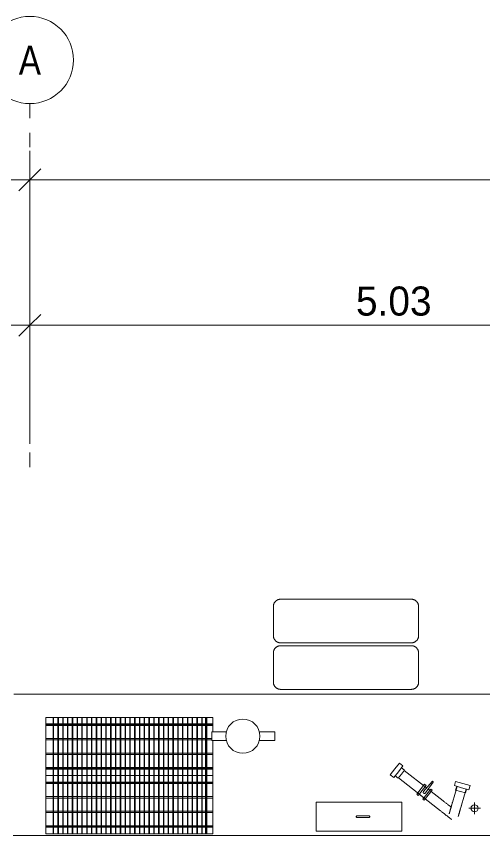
# Model space of a CAD drawing. Header units: metres. Extents: x -3 to 175, y -5 to 18.
# Drawn here: x 64.32 to 67.55, y 12.33 to 17.96 of the extents above; entities that cross this region are included whole.
import ezdxf

# ---------------------------------------------------------------- set-up
doc = ezdxf.new("R2010")
doc.units = ezdxf.units.M
doc.linetypes.add('Grid Line', pattern=[0.022225, 0.0127, -0.003175, 0.003175, -0.003175])
for name, color, linetype, lineweight in [('A-ANNO-DIMS', 7, 'Continuous', 9), ('A-ANNO-DIMS-100', 7, 'Continuous', 9), ('A-FLOR', 7, 'Continuous', 9), ('A-GENM', 7, 'Continuous', 9), ('A-WALL', 7, 'Continuous', 9), ('P-PIPE', 7, 'Continuous', 9), ('P-PIPE-CNTR', 7, 'Continuous', 9), ('S-GRID', 7, 'Continuous', 9), ('S-GRID-IDEN', 7, 'Continuous', 9)]:
    doc.layers.add(name, color=color, linetype=linetype, lineweight=lineweight)
doc.styles.add('Century Gothic_1', font='GOTHIC.TTF', dxfattribs={"height": 0.2})
doc.styles.add('Saira Condensed', font='SairaCondensed-Regular.ttf', dxfattribs={"height": 0.2})
doc.dimstyles.new('FCA_N_Cotas_E100', dxfattribs={"dimscale": 0.3048, "dimtxt": 0.208834, "dimasz": 0.492126, "dimexe": 0.656168, "dimexo": 0.656168, "dimgap": 0.032808, "dimtad": 1, "dimrnd": 0.01, "dimzin": 0, "dimdsep": 46, "dimtxsty": 'Century Gothic_1', "dimblk1": 'OBLIQUE', "dimblk2": 'OBLIQUE', "dimsah": 1, "dimcen": 0.09, "dimdle": 0.656168, "dimazin": 2, "dimtfac": 1, "dimtdec": 4, "dimtix": 1, "dimtmove": 0, "dimatfit": 3, "dimfxl": 1, "dimtvp": 1, "dimtolj": 1, "dimtzin": 0, "dimarcsym": 2})

# ---------------------------------------------------------------- blocks, each defined once
blk = doc.blocks.new('M_RVR_Neumatico - M_RVR_Neumatico-2622534-N-Cubierta 01')
at = {"layer": 'A-GENM'}
for p, q in [((-0.5, 0.1), (-0.5, -0.1)), ((0.5, -0.1), (0.5, 0.1))]:
    blk.add_line(p, q, dxfattribs=at)
at = {"layer": 'A-GENM', "flags": 128}
for points in [[(-0.5, 0.1), (-0.5, 0.102), (-0.4998, 0.104), (-0.4996, 0.106), (-0.4994, 0.108), (-0.499, 0.1099), (-0.4986, 0.1119), (-0.4981, 0.1138), (-0.4975, 0.1157), (-0.4968, 0.1176), (-0.4961, 0.1195), (-0.4952, 0.1213), (-0.4943, 0.1231), (-0.4934, 0.1248), (-0.4924, 0.1266), (-0.4913, 0.1282), (-0.4901, 0.1299), (-0.4889, 0.1314), (-0.4876, 0.133), (-0.4862, 0.1344), (-0.4848, 0.1359), (-0.4834, 0.1372), (-0.4819, 0.1385), (-0.4803, 0.1398), (-0.4787, 0.141), (-0.477, 0.1421), (-0.4753, 0.1431), (-0.4736, 0.1441), (-0.4718, 0.145), (-0.47, 0.1458), (-0.4681, 0.1466), (-0.4662, 0.1473), (-0.4643, 0.1479), (-0.4624, 0.1484), (-0.4605, 0.1489), (-0.4585, 0.1493), (-0.4565, 0.1496), (-0.4545, 0.1498), (-0.4525, 0.1499), (-0.4505, 0.15), (-0.45, 0.15)], [(-0.45, 0.15), (-0.4496, 0.15), (-0.4486, 0.15), (-0.4468, 0.15), (-0.4443, 0.15), (-0.441, 0.15)], [(0.45, 0.15), (0.4496, 0.15), (0.4486, 0.15), (0.4468, 0.15), (0.4443, 0.15), (0.441, 0.15), (0.4371, 0.15), (0.4325, 0.15), (0.4272, 0.15), (0.4212, 0.15), (0.4145, 0.15), (0.4071, 0.15), (0.3991, 0.15), (0.3905, 0.15), (0.3813, 0.15), (0.3714, 0.15), (0.3609, 0.15), (0.3499, 0.15), (0.3383, 0.15), (0.3262, 0.15), (0.3135, 0.15), (0.3004, 0.15), (0.2867, 0.15), (0.2726, 0.15), (0.2581, 0.15), (0.2431, 0.15), (0.2278, 0.15), (0.2121, 0.15), (0.1961, 0.15), (0.1797, 0.15), (0.1631, 0.15), (0.1462, 0.15), (0.129, 0.15), (0.1117, 0.15), (0.0942, 0.15), (0.0765, 0.15), (0.0587, 0.15), (0.0408, 0.15), (0.0228, 0.15), (0.0049, 0.15), (-0.0131, 0.15), (-0.0311, 0.15), (-0.049, 0.15), (-0.0669, 0.15), (-0.0846, 0.15), (-0.1022, 0.15), (-0.1197, 0.15), (-0.1369, 0.15), (-0.154, 0.15), (-0.1708, 0.15), (-0.1873, 0.15), (-0.2035, 0.15), (-0.2194, 0.15), (-0.2349, 0.15), (-0.2501, 0.15), (-0.2648, 0.15), (-0.2792, 0.15), (-0.2931, 0.15), (-0.3065, 0.15), (-0.3194, 0.15), (-0.3318, 0.15), (-0.3437, 0.15), (-0.3551, 0.15), (-0.3658, 0.15), (-0.376, 0.15), (-0.3856, 0.15), (-0.3946, 0.15), (-0.4029, 0.15), (-0.4106, 0.15), (-0.4176, 0.15), (-0.424, 0.15), (-0.4297, 0.15), (-0.4347, 0.15), (-0.439, 0.15), (-0.4426, 0.15), (-0.4455, 0.15), (-0.4477, 0.15), (-0.4491, 0.15), (-0.4499, 0.15), (-0.45, 0.15)], [(0.4406, 0.15), (0.4426, 0.15), (0.4455, 0.15), (0.4477, 0.15), (0.4491, 0.15), (0.4499, 0.15), (0.45, 0.15)], [(0.45, 0.15), (0.452, 0.15), (0.454, 0.1498), (0.456, 0.1496), (0.458, 0.1494), (0.4599, 0.149), (0.4619, 0.1486), (0.4638, 0.1481), (0.4657, 0.1475), (0.4676, 0.1468), (0.4695, 0.1461), (0.4713, 0.1452), (0.4731, 0.1443), (0.4748, 0.1434), (0.4766, 0.1424), (0.4782, 0.1413), (0.4799, 0.1401), (0.4814, 0.1389), (0.483, 0.1376), (0.4844, 0.1362), (0.4859, 0.1348), (0.4872, 0.1334), (0.4885, 0.1319), (0.4898, 0.1303), (0.491, 0.1287), (0.4921, 0.127), (0.4931, 0.1253), (0.4941, 0.1236), (0.495, 0.1218), (0.4958, 0.12), (0.4966, 0.1181), (0.4973, 0.1162), (0.4979, 0.1143), (0.4984, 0.1124), (0.4989, 0.1105), (0.4993, 0.1085), (0.4996, 0.1065), (0.4998, 0.1045), (0.4999, 0.1025), (0.5, 0.1005), (0.5, 0.1)], [(-0.45, -0.15), (-0.452, -0.15), (-0.454, -0.1498), (-0.456, -0.1496), (-0.458, -0.1494), (-0.4599, -0.149), (-0.4619, -0.1486), (-0.4638, -0.1481), (-0.4657, -0.1475), (-0.4676, -0.1468), (-0.4695, -0.1461), (-0.4713, -0.1452), (-0.4731, -0.1443), (-0.4748, -0.1434), (-0.4766, -0.1424), (-0.4782, -0.1413), (-0.4799, -0.1401), (-0.4814, -0.1389), (-0.483, -0.1376), (-0.4844, -0.1362), (-0.4859, -0.1348), (-0.4872, -0.1334), (-0.4885, -0.1319), (-0.4898, -0.1303), (-0.491, -0.1287), (-0.4921, -0.127), (-0.4931, -0.1253), (-0.4941, -0.1236), (-0.495, -0.1218), (-0.4958, -0.12), (-0.4966, -0.1181), (-0.4973, -0.1162), (-0.4979, -0.1143), (-0.4984, -0.1124), (-0.4989, -0.1105), (-0.4993, -0.1085), (-0.4996, -0.1065), (-0.4998, -0.1045), (-0.4999, -0.1025), (-0.5, -0.1005), (-0.5, -0.1)], [(0.5, -0.1), (0.5, -0.102), (0.4998, -0.104), (0.4996, -0.106), (0.4994, -0.108), (0.499, -0.1099), (0.4986, -0.1119), (0.4981, -0.1138), (0.4975, -0.1157), (0.4968, -0.1176), (0.4961, -0.1195), (0.4952, -0.1213), (0.4943, -0.1231), (0.4934, -0.1248), (0.4924, -0.1266), (0.4913, -0.1282), (0.4901, -0.1299), (0.4889, -0.1314), (0.4876, -0.133), (0.4862, -0.1344), (0.4848, -0.1359), (0.4834, -0.1372), (0.4819, -0.1385), (0.4803, -0.1398), (0.4787, -0.141), (0.477, -0.1421), (0.4753, -0.1431), (0.4736, -0.1441), (0.4718, -0.145), (0.47, -0.1458), (0.4681, -0.1466), (0.4662, -0.1473), (0.4643, -0.1479), (0.4624, -0.1484), (0.4605, -0.1489), (0.4585, -0.1493), (0.4565, -0.1496), (0.4545, -0.1498), (0.4525, -0.1499), (0.4505, -0.15), (0.45, -0.15)], [(-0.441, -0.15), (-0.4426, -0.15), (-0.4455, -0.15), (-0.4477, -0.15), (-0.4491, -0.15), (-0.4499, -0.15), (-0.45, -0.15)], [(-0.45, -0.15), (-0.4496, -0.15), (-0.4486, -0.15), (-0.4468, -0.15), (-0.4443, -0.15), (-0.441, -0.15), (-0.4371, -0.15), (-0.4325, -0.15), (-0.4272, -0.15), (-0.4212, -0.15), (-0.4145, -0.15), (-0.4071, -0.15), (-0.3991, -0.15), (-0.3905, -0.15), (-0.3813, -0.15), (-0.3714, -0.15), (-0.3609, -0.15), (-0.3499, -0.15), (-0.3383, -0.15), (-0.3262, -0.15), (-0.3135, -0.15), (-0.3004, -0.15), (-0.2867, -0.15), (-0.2726, -0.15), (-0.2581, -0.15), (-0.2431, -0.15), (-0.2278, -0.15), (-0.2121, -0.15), (-0.1961, -0.15), (-0.1797, -0.15), (-0.1631, -0.15), (-0.1462, -0.15), (-0.129, -0.15), (-0.1117, -0.15), (-0.0942, -0.15), (-0.0765, -0.15), (-0.0587, -0.15), (-0.0408, -0.15), (-0.0228, -0.15), (-0.0049, -0.15), (0.0131, -0.15), (0.0311, -0.15), (0.049, -0.15), (0.0669, -0.15), (0.0846, -0.15), (0.1022, -0.15), (0.1197, -0.15), (0.1369, -0.15), (0.154, -0.15), (0.1708, -0.15), (0.1873, -0.15), (0.2035, -0.15), (0.2194, -0.15), (0.2349, -0.15), (0.2501, -0.15), (0.2648, -0.15), (0.2792, -0.15), (0.2931, -0.15), (0.3065, -0.15), (0.3194, -0.15), (0.3318, -0.15), (0.3437, -0.15), (0.3551, -0.15), (0.3658, -0.15), (0.376, -0.15), (0.3856, -0.15), (0.3946, -0.15), (0.4029, -0.15), (0.4106, -0.15), (0.4176, -0.15), (0.424, -0.15), (0.4297, -0.15), (0.4347, -0.15), (0.439, -0.15), (0.4426, -0.15), (0.4455, -0.15), (0.4477, -0.15), (0.4491, -0.15), (0.4499, -0.15), (0.45, -0.15)], [(0.45, -0.15), (0.4496, -0.15), (0.4486, -0.15), (0.4468, -0.15), (0.4443, -0.15), (0.441, -0.15)]]:
    blk.add_lwpolyline(points, dxfattribs=at)
blk = doc.blocks.new('M_Miscelaneo 1 - M_Miscelaneo 1-V141-N-Cubierta 01')
at = {"layer": 'A-GENM'}
for p, q in [((0.4213, 0.1), (-0.168, 0.1)), ((-0.168, 0.1), (-0.168, -0.1)), ((0.4213, -0.1), (0.4213, 0.1)), ((-0.168, -0.1), (0.4213, -0.1))]:
    blk.add_line(p, q, dxfattribs=at)
at = {"layer": 'A-GENM', "flags": 128}
for points in [[(0.1414, 0.005), (0.1414, 0.005), (0.1413, 0.005), (0.1411, 0.005), (0.1409, 0.005), (0.1406, 0.005), (0.1402, 0.005), (0.1398, 0.005), (0.1393, 0.005), (0.1387, 0.005), (0.1381, 0.005), (0.1374, 0.005), (0.1366, 0.005), (0.1358, 0.005), (0.135, 0.005), (0.134, 0.005), (0.1331, 0.005), (0.132, 0.005), (0.1309, 0.005), (0.1298, 0.005), (0.1286, 0.005), (0.1274, 0.005), (0.1261, 0.005), (0.1248, 0.005), (0.1234, 0.005), (0.122, 0.005), (0.1206, 0.005), (0.1191, 0.005), (0.1176, 0.005), (0.1161, 0.005), (0.1145, 0.005), (0.113, 0.005), (0.1114, 0.005), (0.1097, 0.005), (0.1081, 0.005), (0.1064, 0.005), (0.1048, 0.005), (0.1031, 0.005), (0.1014, 0.005), (0.0997, 0.005), (0.098, 0.005), (0.0964, 0.005), (0.0947, 0.005), (0.093, 0.005), (0.0913, 0.005), (0.0897, 0.005), (0.0881, 0.005), (0.0865, 0.005), (0.0849, 0.005), (0.0833, 0.005), (0.0817, 0.005), (0.0802, 0.005), (0.0787, 0.005), (0.0773, 0.005), (0.0759, 0.005), (0.0745, 0.005), (0.0731, 0.005), (0.0718, 0.005), (0.0706, 0.005), (0.0694, 0.005), (0.0682, 0.005), (0.0671, 0.005), (0.066, 0.005), (0.065, 0.005), (0.0641, 0.005), (0.0632, 0.005), (0.0623, 0.005), (0.0615, 0.005), (0.0608, 0.005), (0.0602, 0.005), (0.0596, 0.005), (0.059, 0.005), (0.0586, 0.005), (0.0582, 0.005), (0.0578, 0.005), (0.0576, 0.005), (0.0574, 0.005), (0.0572, 0.005), (0.0572, 0.005), (0.0571, 0.005)], [(0.0571, -0.005), (0.0572, -0.005), (0.0573, -0.005), (0.0574, -0.005), (0.0577, -0.005), (0.058, -0.005), (0.0583, -0.005), (0.0588, -0.005), (0.0593, -0.005), (0.0598, -0.005), (0.0605, -0.005), (0.0612, -0.005), (0.0619, -0.005), (0.0627, -0.005), (0.0636, -0.005), (0.0645, -0.005), (0.0655, -0.005), (0.0665, -0.005), (0.0676, -0.005), (0.0687, -0.005), (0.0699, -0.005), (0.0712, -0.005), (0.0724, -0.005), (0.0737, -0.005), (0.0751, -0.005), (0.0765, -0.005), (0.0779, -0.005), (0.0794, -0.005), (0.0809, -0.005), (0.0824, -0.005), (0.084, -0.005), (0.0856, -0.005), (0.0872, -0.005), (0.0888, -0.005), (0.0905, -0.005), (0.0921, -0.005), (0.0938, -0.005), (0.0955, -0.005), (0.0971, -0.005), (0.0988, -0.005), (0.1005, -0.005), (0.1022, -0.005), (0.1039, -0.005), (0.1055, -0.005), (0.1072, -0.005), (0.1088, -0.005), (0.1105, -0.005), (0.1121, -0.005), (0.1137, -0.005), (0.1153, -0.005), (0.1168, -0.005), (0.1183, -0.005), (0.1198, -0.005), (0.1213, -0.005), (0.1227, -0.005), (0.1241, -0.005), (0.1254, -0.005), (0.1267, -0.005), (0.128, -0.005), (0.1292, -0.005), (0.1303, -0.005), (0.1315, -0.005), (0.1325, -0.005), (0.1335, -0.005), (0.1345, -0.005), (0.1354, -0.005), (0.1362, -0.005), (0.137, -0.005), (0.1377, -0.005), (0.1384, -0.005), (0.139, -0.005), (0.1395, -0.005), (0.14, -0.005), (0.1404, -0.005), (0.1407, -0.005), (0.141, -0.005), (0.1412, -0.005), (0.1413, -0.005), (0.1414, -0.005), (0.1414, -0.005)]]:
    blk.add_lwpolyline(points, dxfattribs=at)
at = {"layer": 'A-GENM'}
for centre, start, end in [((0.0571, 0), 75, 180), ((0.0571, 0), 180, 285), ((0.1414, 0), 0, 120), ((0.1414, 0), 240, 0)]:
    blk.add_arc(centre, 0.005, start, end, dxfattribs=at)
blk = doc.blocks.new('M_Conexión toma de agua potable - M_Conexión toma de agua potable-V143-N-Cubierta 01')
at = {"layer": 'P-PIPE'}
for p, q in [((-0.4772, 0.1928), (-0.4578, 0.2408)), ((-0.4296, 0.2294), (-0.4578, 0.2408)), ((-0.449, 0.1814), (-0.4296, 0.2294)), ((-0.0518, 0.2269), (-0.0518, 0.1964)), ((-0.0518, 0.2269), (0, 0.2269)), ((0, 0.2269), (0.0518, 0.2269)), ((0.0518, 0.1964), (0.0518, 0.2269)), ((-0.4966, 0.1448), (-0.4772, 0.1928)), ((-0.4684, 0.1334), (-0.449, 0.1814)), ((-0.437, 0.1387), (-0.4238, 0.1712)), ((-0.4107, 0.2038), (-0.4358, 0.2139)), ((-0.4238, 0.1712), (-0.4107, 0.2038)), ((-0.2311, 0.1282), (-0.4118, 0.2012)), ((-0.2064, 0.1812), (-0.2448, 0.0989)), ((-0.2292, 0.0926), (-0.1995, 0.1788)), ((-0.0518, 0.1964), (0, 0.1964)), ((-0.0351, 0.1964), (-0.0351, 0.1693)), ((-0.0351, 0.1693), (0, 0.1693)), ((-0.0325, 0.1964), (-0.0325, 0.0809)), ((0, 0.1964), (0.0518, 0.1964)), ((0, 0.1693), (0.0351, 0.1693)), ((0.0325, 0.0809), (0.0325, 0.1964)), ((0.0351, 0.1693), (0.0351, 0.1964)), ((-0.4966, 0.1448), (-0.4684, 0.1334)), ((-0.4621, 0.1489), (-0.437, 0.1387)), ((-0.4361, 0.1409), (-0.1206, 0.0134)), ((-0.252, 0.149), (-0.2848, 0.0679)), ((-0.2718, 0.0627), (-0.239, 0.1437)), ((-0.239, 0.1437), (-0.252, 0.149)), ((-0.2309, 0.1287), (-0.2431, 0.1336)), ((-0.2344, 0.0476), (-0.2017, 0.1286)), ((-0.2231, 0.043), (-0.1903, 0.124)), ((-0.0963, 0.0737), (-0.2187, 0.1231)), ((-0.2058, 0.1185), (-0.2185, 0.1237)), ((-0.1903, 0.124), (-0.2017, 0.1286)), ((-0.2848, 0.0679), (-0.2718, 0.0627)), ((-0.2677, 0.0727), (-0.2304, 0.0577)), ((-0.2344, 0.0476), (-0.2231, 0.043))]:
    blk.add_line(p, q, dxfattribs=at)
at = {"layer": 'P-PIPE', "flags": 128}
for points in [[(-0.0328, 0.048), (-0.0341, 0.0486), (-0.0377, 0.05), (-0.0414, 0.0515), (-0.0452, 0.053), (-0.049, 0.0546), (-0.053, 0.0562), (-0.057, 0.0578), (-0.061, 0.0595), (-0.0652, 0.0611), (-0.0693, 0.0628), (-0.0736, 0.0645), (-0.0778, 0.0662), (-0.0821, 0.068), (-0.0864, 0.0697), (-0.0907, 0.0715), (-0.0951, 0.0732), (-0.0963, 0.0737)], [(-0.0325, 0.0809), (-0.0325, 0.0776), (-0.0325, 0.0744), (-0.0325, 0.0712), (-0.0325, 0.068), (-0.0325, 0.0648), (-0.0325, 0.0616), (-0.0325, 0.0585), (-0.0325, 0.0554), (-0.0325, 0.0524), (-0.0325, 0.0494), (-0.0325, 0.0464), (-0.0325, 0.0435), (-0.0325, 0.0407), (-0.0325, 0.0379), (-0.0325, 0.0352), (-0.0325, 0.0326), (-0.0325, 0.03), (-0.0325, 0.0275), (-0.0325, 0.0252), (-0.0325, 0.0229), (-0.0325, 0.0207), (-0.0325, 0.0185), (-0.0325, 0.0165), (-0.0325, 0.0146), (-0.0325, 0.0128), (-0.0325, 0.0111), (-0.0325, 0.0095), (-0.0325, 0.0081), (-0.0325, 0.0067), (-0.0325, 0.0055), (-0.0325, 0.0044), (-0.0325, 0.0034), (-0.0325, 0.0025), (-0.0325, 0.0018), (-0.0325, 0.0012), (-0.0325, 0.0007), (-0.0325, 0.0003), (-0.0325, 0.0001), (-0.0325, 0), (-0.0325, 0)], [(0.0325, 0), (0.0325, 0.0001), (0.0325, 0.0003), (0.0325, 0.0006), (0.0325, 0.001), (0.0325, 0.0016), (0.0325, 0.0023), (0.0325, 0.0031), (0.0325, 0.0041), (0.0325, 0.0052), (0.0325, 0.0064), (0.0325, 0.0077), (0.0325, 0.0091), (0.0325, 0.0107), (0.0325, 0.0124), (0.0325, 0.0141), (0.0325, 0.016), (0.0325, 0.018), (0.0325, 0.0201), (0.0325, 0.0223), (0.0325, 0.0245), (0.0325, 0.0269), (0.0325, 0.0293), (0.0325, 0.0319), (0.0325, 0.0345), (0.0325, 0.0372), (0.0325, 0.0399), (0.0325, 0.0428), (0.0325, 0.0456), (0.0325, 0.0486), (0.0325, 0.0516), (0.0325, 0.0546), (0.0325, 0.0577), (0.0325, 0.0608), (0.0325, 0.064), (0.0325, 0.0671), (0.0325, 0.0703), (0.0325, 0.0735), (0.0325, 0.0768), (0.0325, 0.08), (0.0325, 0.0809)], [(-0.1206, 0.0134), (-0.1163, 0.0117), (-0.1119, 0.0099), (-0.1076, 0.0082), (-0.1033, 0.0064), (-0.0991, 0.0047), (-0.0948, 0.003), (-0.0906, 0.0013), (-0.0865, -0.0004), (-0.0824, -0.002), (-0.0784, -0.0036), (-0.0744, -0.0052), (-0.0705, -0.0068), (-0.0667, -0.0083), (-0.063, -0.0098), (-0.0594, -0.0113), (-0.0559, -0.0127), (-0.0524, -0.0141), (-0.0491, -0.0155), (-0.0459, -0.0168), (-0.0428, -0.018), (-0.0399, -0.0192), (-0.037, -0.0203), (-0.0343, -0.0214), (-0.0318, -0.0225), (-0.0294, -0.0234), (-0.0271, -0.0244), (-0.025, -0.0252), (-0.023, -0.026), (-0.0212, -0.0267), (-0.0196, -0.0274), (-0.0181, -0.028), (-0.0167, -0.0285), (-0.0156, -0.029), (-0.0146, -0.0294), (-0.0138, -0.0297), (-0.0131, -0.03), (-0.0126, -0.0302), (-0.0123, -0.0303), (-0.0122, -0.0304), (-0.0122, -0.0304)]]:
    blk.add_lwpolyline(points, dxfattribs=at)
at = {"layer": 'P-PIPE'}
for centre, radius, start, end in [((-0.2029, 0.18), 0.00364, 341, 161), ((-0.2029, 0.18), 0.00364, 71, 146), ((-0.2029, 0.18), 0.00364, 356, 41), ((-0.2371, 0.0953), 0.00841, 155, 341), ((-0.2371, 0.0953), 0.00841, 155, 226.5385), ((-0.2371, 0.0953), 0.00841, 240.8462, 306.9424), ((-0.2371, 0.0953), 0.00841, 312.3846, 326.6923), ((0, -0.0002), 0.0325, 245.4601, 248), ((0, -0.0002), 0.0325, 248, 263)]:
    blk.add_arc(centre, radius, start, end, dxfattribs=at)
blk = doc.blocks.new('M_RVR_Grating - 0_40 x 1_15-2836585-N-Cubierta 01')
at = {"layer": 'A-GENM'}
for p, q in [((-0.525, 0.2), (-0.575, 0.2)), ((-0.575, 0.2), (-0.575, -0.2)), ((0.575, 0.2), (-0.575, 0.2)), ((-0.575, 0.2), (-0.575, 0.15)), ((-0.522, 0.2), (-0.525, 0.2)), ((-0.525, 0.2), (-0.525, -0.2)), ((-0.525, -0.2), (-0.525, 0.2)), ((-0.522, -0.2), (-0.522, 0.2)), ((-0.489, 0.2), (-0.492, 0.2)), ((-0.492, 0.2), (-0.492, -0.2)), ((-0.489, -0.2), (-0.489, 0.2)), ((-0.456, 0.2), (-0.459, 0.2)), ((-0.459, 0.2), (-0.459, -0.2)), ((-0.456, -0.2), (-0.456, 0.2)), ((-0.423, 0.2), (-0.426, 0.2)), ((-0.426, 0.2), (-0.426, -0.2)), ((-0.423, -0.2), (-0.423, 0.2)), ((-0.39, 0.2), (-0.393, 0.2)), ((-0.393, 0.2), (-0.393, -0.2)), ((-0.39, -0.2), (-0.39, 0.2)), ((-0.357, 0.2), (-0.36, 0.2)), ((-0.36, 0.2), (-0.36, -0.2)), ((-0.357, -0.2), (-0.357, 0.2)), ((-0.324, 0.2), (-0.327, 0.2)), ((-0.327, 0.2), (-0.327, -0.2)), ((-0.324, -0.2), (-0.324, 0.2)), ((-0.291, 0.2), (-0.294, 0.2)), ((-0.294, 0.2), (-0.294, -0.2)), ((-0.291, -0.2), (-0.291, 0.2)), ((-0.258, 0.2), (-0.261, 0.2)), ((-0.261, 0.2), (-0.261, -0.2)), ((-0.258, -0.2), (-0.258, 0.2)), ((-0.225, 0.2), (-0.228, 0.2)), ((-0.228, 0.2), (-0.228, -0.2)), ((-0.225, -0.2), (-0.225, 0.2)), ((-0.192, 0.2), (-0.195, 0.2)), ((-0.195, 0.2), (-0.195, -0.2)), ((-0.192, -0.2), (-0.192, 0.2)), ((-0.159, 0.2), (-0.162, 0.2)), ((-0.162, 0.2), (-0.162, -0.2)), ((-0.159, -0.2), (-0.159, 0.2)), ((-0.126, 0.2), (-0.129, 0.2)), ((-0.129, 0.2), (-0.129, -0.2)), ((-0.126, -0.2), (-0.126, 0.2)), ((-0.093, 0.2), (-0.096, 0.2)), ((-0.096, 0.2), (-0.096, -0.2)), ((-0.093, -0.2), (-0.093, 0.2)), ((-0.06, 0.2), (-0.063, 0.2)), ((-0.063, 0.2), (-0.063, -0.2)), ((-0.06, -0.2), (-0.06, 0.2)), ((-0.027, 0.2), (-0.03, 0.2)), ((-0.03, 0.2), (-0.03, -0.2)), ((-0.027, -0.2), (-0.027, 0.2)), ((0.006, 0.2), (0.003, 0.2)), ((0.003, 0.2), (0.003, -0.2)), ((0.006, -0.2), (0.006, 0.2)), ((0.039, 0.2), (0.036, 0.2)), ((0.036, 0.2), (0.036, -0.2)), ((0.039, -0.2), (0.039, 0.2)), ((0.072, 0.2), (0.069, 0.2)), ((0.069, 0.2), (0.069, -0.2)), ((0.072, -0.2), (0.072, 0.2)), ((0.105, 0.2), (0.102, 0.2)), ((0.102, 0.2), (0.102, -0.2)), ((0.105, -0.2), (0.105, 0.2)), ((0.138, 0.2), (0.135, 0.2)), ((0.135, 0.2), (0.135, -0.2)), ((0.138, -0.2), (0.138, 0.2)), ((0.171, 0.2), (0.168, 0.2)), ((0.168, 0.2), (0.168, -0.2)), ((0.171, -0.2), (0.171, 0.2)), ((0.204, 0.2), (0.201, 0.2)), ((0.201, 0.2), (0.201, -0.2)), ((0.204, -0.2), (0.204, 0.2)), ((0.237, 0.2), (0.234, 0.2)), ((0.234, 0.2), (0.234, -0.2)), ((0.237, -0.2), (0.237, 0.2)), ((0.27, 0.2), (0.267, 0.2)), ((0.267, 0.2), (0.267, -0.2)), ((0.27, -0.2), (0.27, 0.2)), ((0.303, 0.2), (0.3, 0.2)), ((0.3, 0.2), (0.3, -0.2)), ((0.303, -0.2), (0.303, 0.2)), ((0.336, 0.2), (0.333, 0.2)), ((0.333, 0.2), (0.333, -0.2)), ((0.336, -0.2), (0.336, 0.2)), ((0.369, 0.2), (0.366, 0.2)), ((0.366, 0.2), (0.366, -0.2)), ((0.369, -0.2), (0.369, 0.2)), ((0.402, 0.2), (0.399, 0.2)), ((0.399, 0.2), (0.399, -0.2)), ((0.402, -0.2), (0.402, 0.2)), ((0.435, 0.2), (0.432, 0.2)), ((0.432, 0.2), (0.432, -0.2)), ((0.435, -0.2), (0.435, 0.2)), ((0.468, 0.2), (0.465, 0.2)), ((0.465, 0.2), (0.465, -0.2)), ((0.468, -0.2), (0.468, 0.2)), ((0.501, 0.2), (0.498, 0.2)), ((0.498, 0.2), (0.498, -0.2)), ((0.501, -0.2), (0.501, 0.2)), ((0.575, 0.2), (0.525, 0.2)), ((0.525, 0.2), (0.525, -0.2)), ((0.534, 0.2), (0.531, 0.2)), ((0.531, 0.2), (0.531, -0.2)), ((0.534, -0.2), (0.534, 0.2)), ((0.575, -0.2), (0.575, 0.2)), ((0.575, 0.15), (0.575, 0.2)), ((0.575, 0.155), (-0.575, 0.155)), ((-0.575, 0.15), (0.575, 0.15)), ((-0.575, 0.145), (0.575, 0.145)), ((0.575, 0.055), (-0.575, 0.055)), ((-0.575, 0.045), (0.575, 0.045)), ((0.575, -0.045), (-0.575, -0.045)), ((-0.575, -0.055), (0.575, -0.055)), ((0.575, -0.145), (-0.575, -0.145)), ((0.575, -0.15), (-0.575, -0.15)), ((-0.575, -0.15), (-0.575, -0.2)), ((-0.575, -0.155), (0.575, -0.155)), ((0.575, -0.2), (0.575, -0.15)), ((-0.575, -0.2), (-0.525, -0.2)), ((-0.575, -0.2), (0.575, -0.2)), ((-0.525, -0.2), (-0.522, -0.2)), ((-0.492, -0.2), (-0.489, -0.2)), ((-0.459, -0.2), (-0.456, -0.2)), ((-0.426, -0.2), (-0.423, -0.2)), ((-0.393, -0.2), (-0.39, -0.2)), ((-0.36, -0.2), (-0.357, -0.2)), ((-0.327, -0.2), (-0.324, -0.2)), ((-0.294, -0.2), (-0.291, -0.2)), ((-0.261, -0.2), (-0.258, -0.2)), ((-0.228, -0.2), (-0.225, -0.2)), ((-0.195, -0.2), (-0.192, -0.2)), ((-0.162, -0.2), (-0.159, -0.2)), ((-0.129, -0.2), (-0.126, -0.2)), ((-0.096, -0.2), (-0.093, -0.2)), ((-0.063, -0.2), (-0.06, -0.2)), ((-0.03, -0.2), (-0.027, -0.2)), ((0.003, -0.2), (0.006, -0.2)), ((0.036, -0.2), (0.039, -0.2)), ((0.069, -0.2), (0.072, -0.2)), ((0.102, -0.2), (0.105, -0.2)), ((0.135, -0.2), (0.138, -0.2)), ((0.168, -0.2), (0.171, -0.2)), ((0.201, -0.2), (0.204, -0.2)), ((0.234, -0.2), (0.237, -0.2)), ((0.267, -0.2), (0.27, -0.2)), ((0.3, -0.2), (0.303, -0.2)), ((0.333, -0.2), (0.336, -0.2)), ((0.366, -0.2), (0.369, -0.2)), ((0.399, -0.2), (0.402, -0.2)), ((0.432, -0.2), (0.435, -0.2)), ((0.465, -0.2), (0.468, -0.2)), ((0.498, -0.2), (0.501, -0.2)), ((0.525, -0.2), (0.575, -0.2)), ((0.531, -0.2), (0.534, -0.2))]:
    blk.add_line(p, q, dxfattribs=at)
blk = doc.blocks.new('M_RVR_Grating - 0_40 x 1_15-2836283-N-Cubierta 01')
at = {"layer": 'A-GENM'}
for p, q in [((-0.575, 0.2), (-0.575, -0.2)), ((-0.525, 0.2), (-0.575, 0.2)), ((0.575, 0.2), (-0.575, 0.2)), ((-0.575, 0.2), (-0.575, 0.15)), ((-0.525, 0.2), (-0.525, -0.2)), ((-0.522, 0.2), (-0.525, 0.2)), ((-0.525, -0.2), (-0.525, 0.2)), ((-0.522, -0.2), (-0.522, 0.2)), ((-0.492, 0.2), (-0.492, -0.2)), ((-0.489, 0.2), (-0.492, 0.2)), ((-0.489, -0.2), (-0.489, 0.2)), ((-0.459, 0.2), (-0.459, -0.2)), ((-0.456, 0.2), (-0.459, 0.2)), ((-0.456, -0.2), (-0.456, 0.2)), ((-0.426, 0.2), (-0.426, -0.2)), ((-0.423, 0.2), (-0.426, 0.2)), ((-0.423, -0.2), (-0.423, 0.2)), ((-0.393, 0.2), (-0.393, -0.2)), ((-0.39, 0.2), (-0.393, 0.2)), ((-0.39, -0.2), (-0.39, 0.2)), ((-0.36, 0.2), (-0.36, -0.2)), ((-0.357, 0.2), (-0.36, 0.2)), ((-0.357, -0.2), (-0.357, 0.2)), ((-0.327, 0.2), (-0.327, -0.2)), ((-0.324, 0.2), (-0.327, 0.2)), ((-0.324, -0.2), (-0.324, 0.2)), ((-0.294, 0.2), (-0.294, -0.2)), ((-0.291, 0.2), (-0.294, 0.2)), ((-0.291, -0.2), (-0.291, 0.2)), ((-0.261, 0.2), (-0.261, -0.2)), ((-0.258, 0.2), (-0.261, 0.2)), ((-0.258, -0.2), (-0.258, 0.2)), ((-0.228, 0.2), (-0.228, -0.2)), ((-0.225, 0.2), (-0.228, 0.2)), ((-0.225, -0.2), (-0.225, 0.2)), ((-0.195, 0.2), (-0.195, -0.2)), ((-0.192, 0.2), (-0.195, 0.2)), ((-0.192, -0.2), (-0.192, 0.2)), ((-0.162, 0.2), (-0.162, -0.2)), ((-0.159, 0.2), (-0.162, 0.2)), ((-0.159, -0.2), (-0.159, 0.2)), ((-0.129, 0.2), (-0.129, -0.2)), ((-0.126, 0.2), (-0.129, 0.2)), ((-0.126, -0.2), (-0.126, 0.2)), ((-0.096, 0.2), (-0.096, -0.2)), ((-0.093, 0.2), (-0.096, 0.2)), ((-0.093, -0.2), (-0.093, 0.2)), ((-0.063, 0.2), (-0.063, -0.2)), ((-0.06, 0.2), (-0.063, 0.2)), ((-0.06, -0.2), (-0.06, 0.2)), ((-0.03, 0.2), (-0.03, -0.2)), ((-0.027, 0.2), (-0.03, 0.2)), ((-0.027, -0.2), (-0.027, 0.2)), ((0.003, 0.2), (0.003, -0.2)), ((0.006, 0.2), (0.003, 0.2)), ((0.006, -0.2), (0.006, 0.2)), ((0.036, 0.2), (0.036, -0.2)), ((0.039, 0.2), (0.036, 0.2)), ((0.039, -0.2), (0.039, 0.2)), ((0.069, 0.2), (0.069, -0.2)), ((0.072, 0.2), (0.069, 0.2)), ((0.072, -0.2), (0.072, 0.2)), ((0.102, 0.2), (0.102, -0.2)), ((0.105, 0.2), (0.102, 0.2)), ((0.105, -0.2), (0.105, 0.2)), ((0.135, 0.2), (0.135, -0.2)), ((0.138, 0.2), (0.135, 0.2)), ((0.138, -0.2), (0.138, 0.2)), ((0.168, 0.2), (0.168, -0.2)), ((0.171, 0.2), (0.168, 0.2)), ((0.171, -0.2), (0.171, 0.2)), ((0.201, 0.2), (0.201, -0.2)), ((0.204, 0.2), (0.201, 0.2)), ((0.204, -0.2), (0.204, 0.2)), ((0.234, 0.2), (0.234, -0.2)), ((0.237, 0.2), (0.234, 0.2)), ((0.237, -0.2), (0.237, 0.2)), ((0.267, 0.2), (0.267, -0.2)), ((0.27, 0.2), (0.267, 0.2)), ((0.27, -0.2), (0.27, 0.2)), ((0.3, 0.2), (0.3, -0.2)), ((0.303, 0.2), (0.3, 0.2)), ((0.303, -0.2), (0.303, 0.2)), ((0.333, 0.2), (0.333, -0.2)), ((0.336, 0.2), (0.333, 0.2)), ((0.336, -0.2), (0.336, 0.2)), ((0.366, 0.2), (0.366, -0.2)), ((0.369, 0.2), (0.366, 0.2)), ((0.369, -0.2), (0.369, 0.2)), ((0.399, 0.2), (0.399, -0.2)), ((0.402, 0.2), (0.399, 0.2)), ((0.402, -0.2), (0.402, 0.2)), ((0.432, 0.2), (0.432, -0.2)), ((0.435, 0.2), (0.432, 0.2)), ((0.435, -0.2), (0.435, 0.2)), ((0.465, 0.2), (0.465, -0.2)), ((0.468, 0.2), (0.465, 0.2)), ((0.468, -0.2), (0.468, 0.2)), ((0.498, 0.2), (0.498, -0.2)), ((0.501, 0.2), (0.498, 0.2)), ((0.501, -0.2), (0.501, 0.2)), ((0.525, 0.2), (0.525, -0.2)), ((0.575, 0.2), (0.525, 0.2)), ((0.531, 0.2), (0.531, -0.2)), ((0.534, 0.2), (0.531, 0.2)), ((0.534, -0.2), (0.534, 0.2)), ((0.575, 0.101), (0.575, 0.2)), ((0.575, 0.15), (0.575, 0.2)), ((0.575, 0.155), (-0.575, 0.155)), ((-0.575, 0.15), (0.575, 0.15)), ((-0.575, 0.145), (0.575, 0.145)), ((0.5677, 0.055), (-0.575, 0.055)), ((-0.575, 0.045), (0.5677, 0.045)), ((0.575, -0.2), (0.575, 0.041)), ((0.575, -0.045), (-0.575, -0.045)), ((-0.575, -0.055), (0.575, -0.055)), ((0.575, -0.145), (-0.575, -0.145)), ((0.575, -0.15), (-0.575, -0.15)), ((-0.575, -0.15), (-0.575, -0.2)), ((-0.575, -0.155), (0.575, -0.155)), ((0.575, -0.2), (0.575, -0.15)), ((-0.575, -0.2), (-0.525, -0.2)), ((-0.575, -0.2), (0.575, -0.2)), ((-0.525, -0.2), (-0.522, -0.2)), ((-0.492, -0.2), (-0.489, -0.2)), ((-0.459, -0.2), (-0.456, -0.2)), ((-0.426, -0.2), (-0.423, -0.2)), ((-0.393, -0.2), (-0.39, -0.2)), ((-0.36, -0.2), (-0.357, -0.2)), ((-0.327, -0.2), (-0.324, -0.2)), ((-0.294, -0.2), (-0.291, -0.2)), ((-0.261, -0.2), (-0.258, -0.2)), ((-0.228, -0.2), (-0.225, -0.2)), ((-0.195, -0.2), (-0.192, -0.2)), ((-0.162, -0.2), (-0.159, -0.2)), ((-0.129, -0.2), (-0.126, -0.2)), ((-0.096, -0.2), (-0.093, -0.2)), ((-0.063, -0.2), (-0.06, -0.2)), ((-0.03, -0.2), (-0.027, -0.2)), ((0.003, -0.2), (0.006, -0.2)), ((0.036, -0.2), (0.039, -0.2)), ((0.069, -0.2), (0.072, -0.2)), ((0.102, -0.2), (0.105, -0.2)), ((0.135, -0.2), (0.138, -0.2)), ((0.168, -0.2), (0.171, -0.2)), ((0.201, -0.2), (0.204, -0.2)), ((0.234, -0.2), (0.237, -0.2)), ((0.267, -0.2), (0.27, -0.2)), ((0.3, -0.2), (0.303, -0.2)), ((0.333, -0.2), (0.336, -0.2)), ((0.366, -0.2), (0.369, -0.2)), ((0.399, -0.2), (0.402, -0.2)), ((0.432, -0.2), (0.435, -0.2)), ((0.465, -0.2), (0.468, -0.2)), ((0.498, -0.2), (0.501, -0.2)), ((0.525, -0.2), (0.575, -0.2)), ((0.531, -0.2), (0.534, -0.2))]:
    blk.add_line(p, q, dxfattribs=at)
blk = doc.blocks.new('Bolardo - Bolardo-2116282-N-Cubierta 01')
at = {"layer": 'A-GENM'}
for p, q in [((-0.1171, 0.0268), (-0.2169, 0.0268)), ((-0.2169, -0.0332), (-0.2169, 0.0268)), ((0.2173, 0.0268), (0.1094, 0.0268)), ((0.2173, 0.0268), (0.2173, -0.0332)), ((-0.2169, -0.0332), (-0.1171, -0.0332)), ((0.1094, -0.0332), (0.2173, -0.0332))]:
    blk.add_line(p, q, dxfattribs=at)
for start, end in [(90, 270), (0, 90), (270, 0)]:
    blk.add_arc((-0.0038, -0.0032), 0.118, start, end, dxfattribs=at)
blk = doc.blocks.new('Grid - 3mm-1144979-N-Cubierta 01')
at = {"layer": 'S-GRID-IDEN', "color": 253, "true_color": 0xaaaaaa}
blk.add_circle((0, 0), 0.003, dxfattribs=at)
blk = doc.blocks.new('DIMBLOCK9-N-Cubierta 01')
at = {"layer": 'A-ANNO-DIMS-100'}
for p, q in [((64.4169, 15.8402), (64.4169, 16.0402)), ((69.4498, 15.8402), (69.4498, 16.0402)), ((64.2169, 15.8402), (69.4498, 15.8402)), ((64.4169, 15.8402), (64.4169, 15.0242)), ((69.4498, 15.8402), (69.4498, 15.0242))]:
    blk.add_line(p, q, dxfattribs=at)
at = {"layer": 'A-ANNO-DIMS-100', "lineweight": 35}
for p, q in [((64.4169, 15.8402), (64.4919, 15.9152)), ((69.4498, 15.8402), (69.5248, 15.9152)), ((64.4169, 15.8402), (64.3419, 15.7652)), ((69.4498, 15.8402), (69.3748, 15.7652))]:
    blk.add_line(p, q, dxfattribs=at)
at = {"layer": 'A-ANNO-DIMS-100', "color": 0, "insert": (66.6615, 16.1066), "char_height": 0.2, "width": 0.652357, "attachment_point": 1, "line_spacing_factor": 0.984502, "style": 'Century Gothic_1'}
blk.add_mtext('5.03', dxfattribs=at)
blk = doc.blocks.new('_Oblique')
at = {"color": 0, "linetype": 'ByBlock', "lineweight": -2}
blk.add_line((-0.5, -0.5), (0.5, 0.5), dxfattribs=at)
blk = doc.blocks.new('DIMBLOCK15-N-Cubierta 01')
at = {"layer": 'A-ANNO-DIMS-100'}
for p, q in [((64.4169, 16.8402), (64.4169, 17.0402)), ((88.2406, 16.8402), (88.2406, 17.0402)), ((64.2169, 16.8402), (88.4406, 16.8402)), ((64.4169, 16.8402), (64.4169, 15.0242)), ((88.2406, 16.8402), (88.2406, 15.0242))]:
    blk.add_line(p, q, dxfattribs=at)
at = {"layer": 'A-ANNO-DIMS-100', "lineweight": 35}
for p, q in [((64.4169, 16.8402), (64.4919, 16.9152)), ((88.2406, 16.8402), (88.3156, 16.9152)), ((64.4169, 16.8402), (64.3419, 16.7652)), ((88.2406, 16.8402), (88.1656, 16.7652))]:
    blk.add_line(p, q, dxfattribs=at)
at = {"layer": 'A-ANNO-DIMS-100', "color": 0, "insert": (75.979, 17.1066), "char_height": 0.2, "width": 0.839312, "attachment_point": 1, "line_spacing_factor": 0.984502, "style": 'Century Gothic_1'}
blk.add_mtext('23.82', dxfattribs=at)

msp = doc.modelspace()

# ---------------------------------------------------------------- linework, layer by layer
at = {"layer": 'A-FLOR'}
msp.add_line((70.2754, 13.3028), (64.3069, 13.3028), dxfattribs=at)
at = {"layer": 'A-WALL'}
msp.add_line((68.5923, 12.3304), (64.3018, 12.3304), dxfattribs=at)
at = {"layer": 'P-PIPE', "color": 96, "true_color": 0x007f00}
for start, end in [(0, 180), (180, 0)]:
    msp.add_arc((67.4778, 12.5184), 0.0241, start, end, dxfattribs=at)
at = {"layer": 'P-PIPE-CNTR'}
for p, q in [((67.4378, 12.5184), (67.5178, 12.5184)), ((67.4778, 12.4784), (67.4778, 12.5584))]:
    msp.add_line(p, q, dxfattribs=at)
at = {"layer": 'S-GRID', "color": 254, "linetype": 'Grid Line', "true_color": 0xd4d4d4}
msp.add_line((64.4169, 17.3642), (64.4169, 14.8642), dxfattribs=at)

# ---------------------------------------------------------------- block references
at = {"layer": 'A-GENM'}
for name, p in [('M_RVR_Neumatico - M_RVR_Neumatico-2622534-N-Cubierta 01', (66.5928, 13.8061)), ('M_RVR_Neumatico - M_RVR_Neumatico-2622534-N-Cubierta 01', (66.5928, 13.4863)), ('M_RVR_Grating - 0_40 x 1_15-2836283-N-Cubierta 01', (65.1019, 12.9433)), ('Bolardo - Bolardo-2116282-N-Cubierta 01', (65.8865, 13.0175)), ('M_RVR_Grating - 0_40 x 1_15-2836585-N-Cubierta 01', (65.1019, 12.5433))]:
    msp.add_blockref(name, p, dxfattribs=at)
at = {"layer": 'A-GENM', "rotation": 180}
msp.add_blockref('M_Miscelaneo 1 - M_Miscelaneo 1-V141-N-Cubierta 01', (66.809, 12.4607), dxfattribs=at)
at = {"layer": 'P-PIPE', "rotation": 343.9245361015851}
msp.add_blockref('M_Conexión toma de agua potable - M_Conexión toma de agua potable-V143-N-Cubierta 01', (67.3344, 12.4712), dxfattribs=at)
at = {"layer": 'S-GRID-IDEN', "color": 253, "true_color": 0xaaaaaa, "xscale": 99.99999999999993, "yscale": 99.99999999999993, "zscale": 99.99999999999993, "rotation": 180}
msp.add_blockref('Grid - 3mm-1144979-N-Cubierta 01', (64.4169, 17.6642), dxfattribs=at)

# ---------------------------------------------------------------- texts
at = {"layer": 'S-GRID-IDEN', "color": 253, "true_color": 0xaaaaaa, "insert": (64.3406, 17.7627), "char_height": 0.2, "width": 0.176371, "attachment_point": 1, "style": 'Saira Condensed'}
msp.add_mtext('A', dxfattribs=at)

# ---------------------------------------------------------------- dimensions: what is measured, and where the dimension line sits
at = {"layer": 'A-ANNO-DIMS'}
for base, p2, override, picture, middle in [((88.2406, 16.8402), (88.2406, 14.8242), {"dimpost": '<>', "dimfxl": 23.823665}, 'DIMBLOCK15-N-Cubierta 01', (76.3287, 16.9553)), ((69.4498, 15.8402), (69.4498, 14.8242), {"dimpost": '<>', "dimfxl": 5.032882}, 'DIMBLOCK9-N-Cubierta 01', (66.9333, 15.9553))]:
    dim = msp.add_linear_dim(base=base, p1=(64.4169, 14.8242), p2=p2, dimstyle='FCA_N_Cotas_E100', override=override, dxfattribs=at)
    dim.commit()
    dim.dimension.update_dxf_attribs({"geometry": picture, "text_midpoint": middle})

doc.saveas('drawing.dxf')
